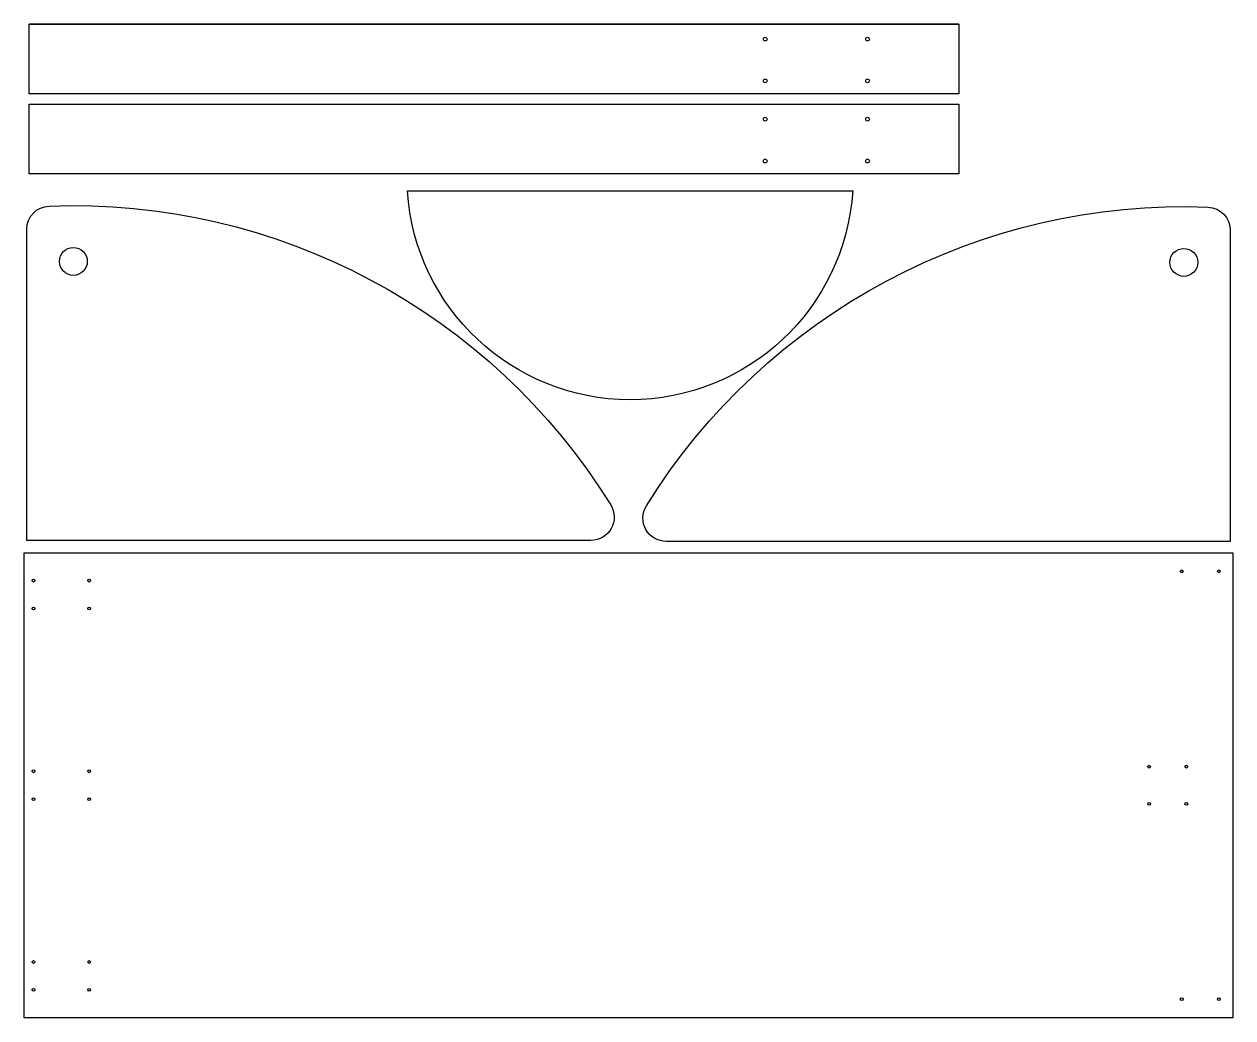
# Model space of a CAD drawing. Header units: millimetres. Extents: x -1300 to 0, y -500 to 568.
import ezdxf

# ---------------------------------------------------------------- set-up
doc = ezdxf.new("R2010")
doc.units = ezdxf.units.MM
doc.layers.get('0').update_dxf_attribs({"linetype": 'CONTINUOUS'})

msp = doc.modelspace()

# ---------------------------------------------------------------- linework, layer by layer
msp.add_line((-294.8, 568.2), (-1294.8, 568.2))
for points in [[(-294.8, 568.2), (-294.8, 493.2), (-1294.8, 493.2), (-1294.8, 568.2)], [(-294.8, 482.2), (-294.8, 407.2), (-1294.8, 407.2), (-1294.8, 482.2)], [(0, 0), (0, -500), (-1300, -500), (-1300, 0)]]:
    msp.add_lwpolyline(points, close=True)
for points in [[(-408.8, 389.1, -0.937919), (-887.8, 389.1)], [(-669.1, 51.4, -0.587776), (-690.4, 13.2), (-1297.1, 13.2), (-1297.1, 347.8, -0.403075), (-1273.1, 372.7, -0.269837)], [(-609.5, 12.1, -0.587776), (-630.7, 50.3, -0.269837), (-26.8, 371.6, -0.403075), (-2.7, 346.6), (-2.7, 12.1)]]:
    msp.add_lwpolyline(points, format="xyb", close=True)
for centre, radius in [((-502.9, 552.2), 2), ((-392.9, 552.2), 2), ((-502.9, 507.2), 2), ((-392.9, 507.2), 2), ((-502.9, 466.1), 2), ((-392.9, 466.1), 2), ((-502.9, 421.1), 2), ((-392.9, 421.1), 2), ((-1247.1, 313.2), 15), ((-52.7, 312.1), 15), ((-55, -20), 1.5), ((-15, -20), 1.5), ((-1290, -30), 1.5), ((-1230, -30), 1.5), ((-1290, -60), 1.5), ((-1230, -60), 1.5), ((-1290, -235), 1.5), ((-1230, -235), 1.5), ((-90, -230), 1.5), ((-50, -230), 1.5), ((-1290, -265), 1.5), ((-1230, -265), 1.5), ((-90, -270), 1.5), ((-50, -270), 1.5), ((-1290, -440), 1.5), ((-1230, -440), 1.5), ((-1290, -470), 1.5), ((-1230, -470), 1.5), ((-55, -480), 1.5), ((-15, -480), 1.5)]:
    msp.add_circle(centre, radius)

doc.saveas('drawing.dxf')
